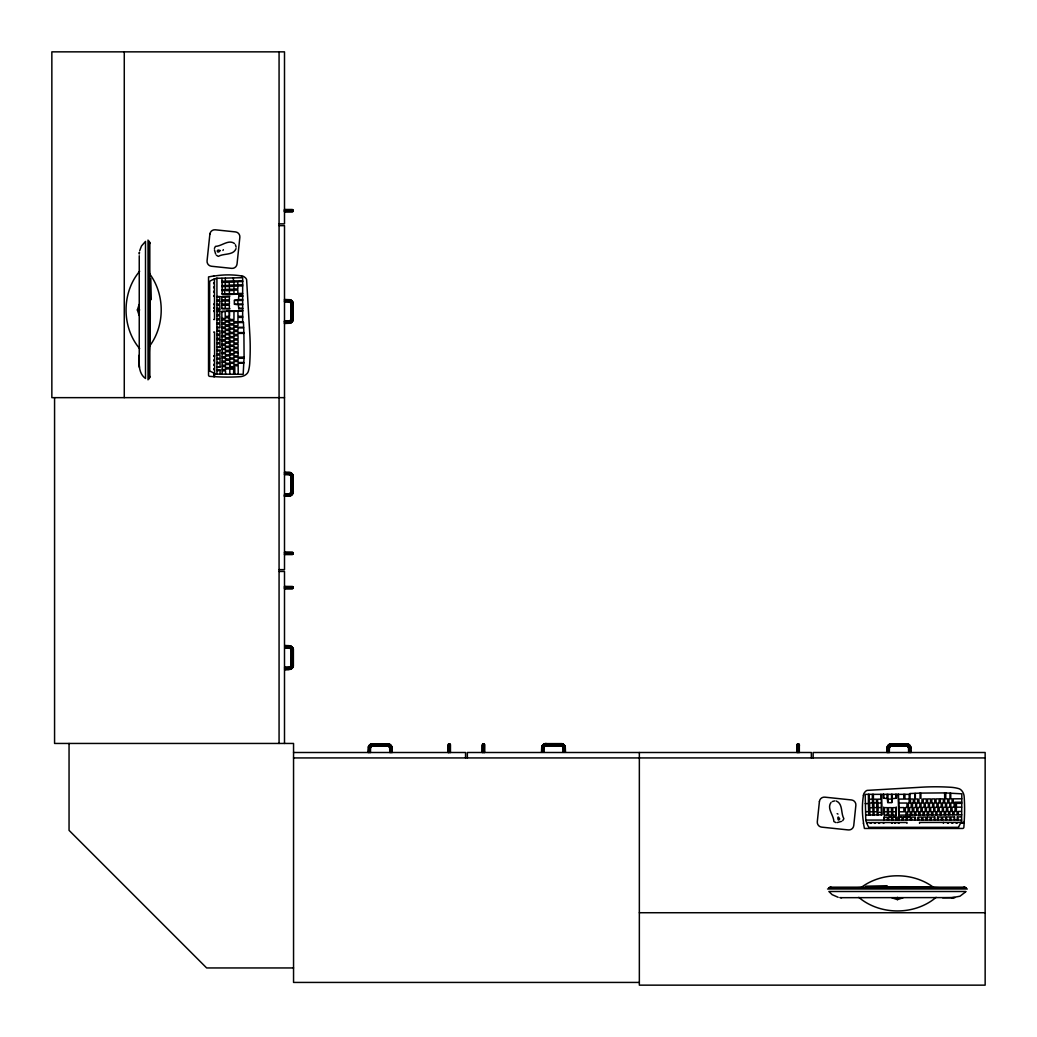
<?xml version="1.0" encoding="UTF-8"?>
<svg xmlns="http://www.w3.org/2000/svg" width="1037" height="1037" viewBox="0 0 1037 1037"><rect width="100%" height="100%" fill="white"/><g stroke="black" fill="none" stroke-linecap="round" stroke-linejoin="round"><path stroke-width="1.5" d="M149.328 315.637L149.328 321.613L149.484 316M284.501 496.192L284.501 495.31L288.817 495.401A3.889 3.889 0 0 0 292.317 492.394L292.317 476.061A3.889 3.889 0 0 0 288.805 473.144L284.501 473.144M284.501 301.806L289.31 301.936A2.463 2.463 0 0 1 290.93 303.66L290.93 319.279A2.463 2.463 0 0 1 289.31 321.016L284.501 321.12L284.501 322.027L288.753 321.937A3.357 3.357 0 0 0 291.799 319.5L291.915 318.657M284.656 668.152L284.656 667.271L289.479 667.141A2.463 2.463 0 0 0 291.099 665.417L291.099 649.797A2.463 2.463 0 0 0 289.479 648.06L284.656 647.931M284.501 474.557L289.31 474.687A2.463 2.463 0 0 1 290.93 476.424L290.93 492.031A2.463 2.463 0 0 1 289.31 493.768L284.501 494.221L289.401 494.027A2.8 2.8 0 0 0 291.267 492.121L291.267 476.333M291.267 319.37L291.267 303.582A2.8 2.8 0 0 0 289.414 301.611L284.501 301.469M291.423 665.495L291.423 649.706M291.358 491.369L291.358 484.227M291.358 318.618L291.358 311.476M291.527 664.743L291.527 657.601M284.501 496.217L290.049 495.997A4.809 4.809 0 0 0 293.212 492.614L293.212 475.84A4.809 4.809 0 0 0 290.049 472.457L284.501 472.237M389.795 752.499L389.666 747.69A2.463 2.463 0 0 0 387.929 746.07L372.309 746.07A2.463 2.463 0 0 0 370.585 747.69L370.455 752.499M390.119 752.499L389.99 747.586M390.586 752.499L390.586 748.247A3.267 3.267 0 0 0 388.136 745.292M391.208 752.499L391.208 748.196M392.116 752.499L391.895 746.951A4.809 4.809 0 0 0 388.512 743.788L371.726 743.788A4.809 4.809 0 0 0 368.355 746.951L368.135 752.499M563.169 752.343L563.039 747.521A2.463 2.463 0 0 0 561.315 745.901L545.695 745.901A2.463 2.463 0 0 0 543.958 747.521L543.829 752.343M563.493 752.343L563.363 747.418M563.959 752.343L563.959 748.079A3.357 3.357 0 0 0 561.535 745.033M564.582 752.343L564.582 748.027A3.889 3.889 0 0 0 561.665 744.514L545.332 744.514A3.889 3.889 0 0 0 542.416 748.027L542.416 752.343M564.672 752.343L564.672 748.014M565.204 752.343L564.996 746.886M565.489 752.343L565.269 746.796A4.809 4.809 0 0 0 561.885 743.62L545.112 743.62A4.809 4.809 0 0 0 541.729 746.796L541.508 752.343M796.986 752.499L796.986 745.033M797.284 752.499L797.284 744.009M797.803 752.499L797.803 743.672M798.425 752.499L798.425 743.646M799.32 752.499L799.32 744.955M908.632 752.499L908.516 747.69A2.463 2.463 0 0 0 906.779 746.07L891.159 746.07A2.463 2.463 0 0 0 889.435 747.69L889.305 752.499M908.905 752.499L908.905 748.299M909.436 752.499L909.436 748.247A3.357 3.357 0 0 0 906.999 745.201L906.157 745.084M910.149 752.499L910.149 748.183A3.889 3.889 0 0 0 907.142 744.683L890.809 744.683A3.889 3.889 0 0 0 887.892 748.196L887.892 752.499M910.68 752.499L910.473 747.042A4.459 4.459 0 0 0 907.271 744.138M910.966 752.499L910.745 746.951A4.809 4.809 0 0 0 907.362 743.788L890.576 743.788A4.809 4.809 0 0 0 887.205 746.951L886.985 752.499L886.998 748.105M213.752 369.626L214.594 369.626L214.607 373.592A5.768 5.768 0 0 0 216.927 374.124L243.176 374.318L244.097 357.117L243.902 332.566L243.462 322.546L242.658 321.703L242.658 277.696L216.927 278.266A6.157 6.157 0 0 0 214.452 279.16L213.596 279.407A15.335 15.335 0 0 0 209.668 281.39L209.668 371.065A22.995 22.995 0 0 1 213.57 372.996L213.907 373.203M149.769 315.585L149.328 319.94L149.484 319.02M148.797 363.793L149.963 333.46A276.088 154.007 89.5 0 0 149.963 298.189M863.419 795.535L863.445 795.198A4.783 4.783 0 0 1 864.651 792.424A5.224 5.224 0 0 1 867.062 790.388L919.728 787.316A237.654 237.642 0 0 1 951.383 787.316A36.321 36.321 0 0 1 958.551 788.574A5.963 5.963 0 0 1 961.468 790.388L962.09 791.088A10.318 10.318 0 0 1 964.164 796.636A186.803 186.803 0 0 1 964.164 821.965L964.151 823.235L960.949 823.235L961.377 822.393L964.151 822.393M964.164 823.015L963.879 827.228A1.335 1.335 0 0 1 962.712 828.459L864.417 828.459L863.445 823.184M957.125 823.248L957.125 822.406L961.092 822.393A5.768 5.768 0 0 0 961.623 820.073L961.817 793.823L944.616 792.903L920.065 793.098L910.045 793.538L909.203 794.342L865.195 794.342L865.765 820.073A6.157 6.157 0 0 0 866.66 822.548L870.263 822.548L870.263 823.391M139.243 254.039L139.412 252.328L139.321 253.261M139.191 315.507L137.364 309.946L139.191 304.385M291.708 319.487L291.812 304.295M292.317 319.642L292.317 303.31A3.889 3.889 0 0 0 288.805 300.393L284.501 300.393M291.708 492.238L291.812 477.046M291.915 491.408L291.799 492.264A3.357 3.357 0 0 1 288.753 494.779M292.927 492.549L292.927 475.905A4.524 4.524 0 0 0 289.958 472.729L288.869 472.522M293.328 491.499L293.186 492.614A4.783 4.783 0 0 1 290.036 495.971M291.877 665.611L291.877 649.59A3.267 3.267 0 0 0 288.921 647.14L284.656 647.14M838.155 897.29L832.154 894.672L828.9 891.496L965.758 891.496M863.445 795.405L863.121 797.609A85.203 85.203 0 0 0 863.445 822.134L863.458 823.404M370.196 748.299L370.326 747.599M542.066 746.899L541.794 752.343M543.634 747.418L543.505 752.343M543.569 748.131L543.699 747.431A2.735 2.735 0 0 1 545.618 745.642M889.176 747.599L889.046 752.499M965.758 891.781L959.925 896.24L951.629 897.757M966.251 887.841L828.641 887.841L829.937 887.296A8.296 6.235 -90 0 1 831.026 887.179L963.879 887.179A9.437 6.65 -90 0 1 964.954 887.296L965.81 887.672M223.357 249.658L222.929 250.487M139.71 250.656L141.486 246.015L145.504 241.401L145.504 378.479C138.141 373.333 138.971 362.807 139.243 355.095M149.159 378.505L149.159 241.141L149.704 242.438A9.437 6.65 0 0 1 149.821 243.526L149.821 376.379A8.296 6.235 0 0 1 149.704 377.455L149.159 378.751M214.4 248.413L215.45 246.378C221.853 246.249 228.568 239.028 234.569 243.552M236.034 248.647C233.338 255.659 223.811 253.106 218.314 256.385L216.344 255.219M960.703 823.093L960.495 823.43A22.995 22.995 0 0 0 958.564 827.332L868.889 827.332A15.335 15.335 0 0 1 866.906 823.404L866.776 822.976M149.134 346.708C165.233 325.851 165.233 294.041 149.134 273.185M831.052 802.431C826.528 808.432 833.748 815.147 833.878 821.55L835.913 822.6M896.214 798.244L892.209 798.671L891.768 802.664L887.711 802.651L887.348 798.581L883.33 798.153L883.33 794.212M842.718 820.656L843.885 818.686C840.605 813.189 843.159 803.662 836.146 800.966M139.671 271.24C121.51 292.654 121.51 327.251 139.671 348.652M936.152 897.329C914.751 915.49 880.154 915.49 858.74 897.329M954.131 897.679L942.594 897.757M860.684 887.866C881.541 871.767 913.351 871.767 934.207 887.866M903.007 897.809L897.446 899.636L891.885 897.809M841.5 821.369L837.326 822.561M832.27 801.575L834.655 800.888M887.452 887.672L891.807 887.231M284.501 299.486L290.049 299.706A4.809 4.809 0 0 1 293.212 303.076L293.212 319.863A4.809 4.809 0 0 1 290.049 323.246L284.501 323.466L284.501 322.559L288.805 322.559A3.979 3.979 0 0 0 292.408 319.655M288.675 493.871L289.31 493.742A2.437 2.437 0 0 0 290.917 492.031M290.101 669.034L284.656 669.241M284.656 645.61L290.204 645.831A4.809 4.809 0 0 1 293.38 649.214L293.38 666A4.809 4.809 0 0 1 290.204 669.371L284.656 669.591M372.089 745.201L372.944 745.084M546.227 743.503L545.112 743.646A4.783 4.783 0 0 0 541.755 746.796M545.605 745.577L561.393 745.577M890.939 745.201L891.794 745.084M906.869 745.733L891.081 745.733A2.8 2.8 0 0 0 889.111 747.586M891.094 745.797L891.833 745.707M955.064 897.588L840.761 897.679M222.074 286.679L225.236 286.484L225.236 289.647L222.074 289.647M213.816 275.946L208.541 276.918L208.541 375.213A1.335 1.335 0 0 0 209.772 376.379L213.985 376.664M862.214 887.555L846.205 888.178M229.864 296.167L221.853 296.789L221.853 308.598L229.968 308.806M222.074 281.247L225.34 281.144L225.327 278.227M226.131 281.131L233.403 280.897L233.39 277.735M242.256 294.054L222.216 294.651L221.931 278.383M239.093 357.195L244.097 357.117M242.684 310.594L221.853 311.281L222.19 374.253M234.271 286.108L237.81 286.082L237.823 288.973L234.284 288.973M234.595 300.471L237.875 300.458L237.901 304.269L234.621 304.269M234.427 311.359L237.927 311.333L237.979 321.651L234.492 321.651M230.318 320.848L233.96 320.822L233.96 323.751L230.331 323.751M222.061 322.818L225.262 322.792L225.236 319.979L222.035 319.979M234.505 323.025L237.979 323.013L237.991 325.812L234.518 325.812M222.061 324.192L225.275 324.179L225.288 327.044L222.087 327.044M222.087 328.392L225.301 328.366L225.314 331.257L222.112 331.257M222.125 332.579L225.327 332.553L225.34 335.534L222.138 335.534M226.312 337.738L229.579 337.712L229.553 334.705L226.299 334.705M230.447 341.951L233.96 341.938L233.947 345.127L230.46 345.14M230.473 346.332L233.96 346.306L233.96 349.417L230.486 349.417M222.229 349.469L225.418 349.443L225.444 352.554L222.255 352.554M230.499 350.662L233.96 350.649L233.96 353.721L230.525 353.721M230.525 354.913L233.96 354.887L233.947 357.972L230.551 357.972M230.551 359.1L233.96 359.087L233.947 362.289L230.577 362.289M222.307 361.07L225.496 361.057L225.457 358.089M235.049 365.776L238.173 365.75L238.212 374.24M961.74 802.171L954.727 802.223L954.727 806.293M917.939 807.486L920.947 807.447L920.947 810.701M961.649 807.162L956.386 807.201L956.386 810.571M893.583 887.192L897.199 887.115M234.245 281.87L237.797 281.857L237.81 284.942L234.258 284.942M940.339 798.905L943.333 798.879L943.333 802.288M961.74 798.788L953.249 798.84L953.275 801.951M945.588 811.543L948.557 811.504L948.57 814.693M961.429 811.427L958.357 811.452L958.357 814.628M961.753 814.81L898.781 815.147L898.094 794.316M891.626 819.839L891.626 817.182L888.67 817.195L888.67 819.852M892.857 819.839L892.844 817.182L895.761 817.169L895.774 819.826M899.118 819.826L899.118 817.156L902.009 817.143L902.009 819.813M903.331 819.813L903.318 817.13L906.169 817.117L906.169 819.8M907.375 819.8L907.362 817.117L910.369 817.104L910.369 819.787M888.67 817.208L891.626 817.195M892.844 817.195L895.761 817.182M899.118 817.156L902.009 817.143M903.318 817.143L906.169 817.13M907.362 817.13L910.369 817.117M217.161 305.358L219.818 305.345L219.831 308.261L217.174 308.274M217.187 315.831L219.87 315.818L219.883 318.67L217.2 318.67M226.235 317.802L229.436 317.789L229.449 320.589L226.247 320.589M217.2 319.876L219.883 319.863L219.896 322.87L217.213 322.87M226.26 322.014L229.462 322.001L229.488 324.788L226.26 324.801M226.273 326.331L229.501 326.318L229.514 329.209L226.286 329.222M217.239 331.244L219.935 331.231L219.948 334.147L217.251 334.147M217.251 335.418L219.948 335.418L219.961 338.36L217.264 338.36M217.264 339.708L219.961 339.708M226.338 343.169L229.618 343.156L229.644 346.254L226.338 346.254M217.29 346.838L219.987 346.838L219.961 343.765L217.277 343.765M217.303 350.856L220 350.856L220.013 353.889L217.316 353.902M217.329 358.245L220.025 358.232L220.013 355.108L217.316 355.108M226.416 367.578L229.786 367.565L229.773 364.531L226.416 364.531M217.368 370.598L220.077 370.598L220.09 373.903M927.208 817.052L930.15 817.026L930.15 819.723M961.39 816.91L958.097 816.923L958.097 819.632M213.622 291.306L214.465 291.306L214.465 287.78L213.622 287.78M213.635 295.882L214.478 295.882L214.465 292.058L213.622 292.058M213.648 310.88L214.503 310.88L214.49 307.989L213.648 307.989M213.661 311.463L214.503 311.45L214.516 319.5L213.674 319.5M213.726 360.798L214.581 360.798L214.594 364.324L213.739 364.337M213.752 368.692L214.594 368.692L214.594 365.27L213.739 365.27M292.447 209.487L284.501 209.487L284.501 211.846L292.538 211.82M284.501 209.785L292.991 209.785M284.501 210.304L293.328 210.304M284.501 210.926L293.354 210.926M284.501 211.483L293.056 211.483M279.07 223.849L284.501 223.849L284.501 51.85L51.85 51.85L51.85 397.651L284.501 397.651M279.07 225.651L284.501 225.651L284.501 569.65L279.07 569.65M213.596 275.959L214.866 275.946A85.203 85.203 0 0 1 239.391 275.622L241.595 275.946M234.232 280.897L242.671 280.897M238.653 281.584L242.671 281.584M230.071 282.155L233.96 282.155L233.96 285.071L230.071 285.071M222.022 282.375L225.185 282.375L225.185 285.551L222.022 285.551M226.04 282.375L229.216 282.375L229.216 285.434L226.04 285.434M213.609 282.764L214.452 282.764L214.452 278.914L213.596 279.407M213.609 283.607L214.452 283.607L214.465 287.003L213.609 287.003M238.666 284.864L242.671 284.864M238.679 285.901L242.671 285.901M226.222 286.484L229.397 286.484L229.397 289.414L226.222 289.414M230.071 286.368L233.96 286.368L233.96 289.284L230.071 289.284M234.297 290.114L237.836 290.114L237.849 293.808L234.323 293.808M222.087 290.593L224.731 290.593L224.731 293.756L222.087 293.756M226.222 290.593L229.397 290.593L229.397 293.756L226.222 293.756M230.071 290.516L233.96 290.516L233.96 293.808L230.071 293.808M238.73 293.432L242.671 293.432M242.788 295.83L238.834 295.83L238.419 299.849L234.336 300.211L234.349 304.269L238.329 304.709L238.756 308.715M213.635 296.232L214.478 296.232L214.49 304.139L213.648 304.139M238.743 296.297L242.671 296.297M217.174 296.517L220.129 296.517M217.135 296.88L219.779 296.88L219.805 299.849L217.148 299.849M221.957 296.906L225.223 296.906L225.223 299.849L221.957 299.849M226.222 296.906L229.358 296.906L229.358 299.849L226.222 299.849M238.756 299.537L242.671 299.537M284.501 299.771L289.958 299.978M238.756 300.445L242.671 300.445M221.957 301.015L225.223 301.015L225.223 304.074L221.957 304.074M226.222 301.015L229.358 301.015L229.358 303.919L226.222 303.919M284.501 301.015L288.753 301.015A3.267 3.267 0 0 1 291.708 303.465M217.148 301.171L219.805 301.171M149.821 303.141L149.885 304.709M238.782 304.035L242.671 304.035M217.161 304.126L219.818 304.126L219.792 301.171M213.648 304.554L214.49 304.554L214.503 307.496L213.648 307.496M238.782 304.697L242.671 304.697M149.821 305.189L149.885 306.861M221.957 305.293L225.223 305.293L225.223 308.507L221.957 308.507M226.222 305.267L229.358 305.267L229.358 308.507L226.222 308.507M149.821 307.224L149.885 308.806M238.808 308.248L242.671 308.248M238.743 308.715L242.684 308.715M149.821 309.195L149.885 310.633M217.174 309.376L220.129 309.376M137.364 309.946L139.684 309.946M149.821 311.009L149.885 316.726M217.174 310.957L220.129 310.957M238.847 310.996L242.671 310.996M226.222 311.372L229.384 311.372L229.423 316.376L226.235 316.376M230.253 311.385L233.96 311.385L233.96 319.474L230.305 319.474M217.174 311.618L219.844 311.618L219.857 314.509L217.187 314.509M221.983 311.67L225.198 311.67L225.236 318.463L222.022 318.463M238.847 316.311L242.671 316.311M238.86 317.413L242.671 317.413M284.501 321.133L288.675 321.133M284.501 321.47L289.414 321.34A2.735 2.735 0 0 0 291.203 319.344M238.886 321.703L242.671 321.703M238.886 322.546L243.475 322.546M284.501 323.181L289.958 322.974A4.524 4.524 0 0 0 292.927 319.798L292.927 303.154M217.213 324.075L219.896 324.075L219.909 327.212L217.226 327.212M230.344 325.009L233.96 325.009L233.947 328.159L230.357 328.159M234.531 327.225L238.004 327.225L238.017 330.129L234.543 330.129M238.925 327.29L243.475 327.29M219.818 327.938L217.174 327.692M238.925 327.835L243.552 327.835M230.37 329.131L233.96 329.131L233.947 332.384L230.383 332.384M217.174 330.336L219.818 330.336M226.286 330.44L229.527 330.44L229.553 333.447L226.299 333.447M234.556 331.49L238.017 331.49L238.03 334.432L234.569 334.432M213.687 332.034L214.542 332.034L214.581 360.008L213.726 360.008M238.951 332.566L243.915 332.566M238.964 333.383L243.708 333.383M230.395 333.538L233.96 333.538L233.96 336.636L230.408 336.636M234.582 335.742L238.043 335.742L238.056 338.814L234.608 338.814M222.151 336.766L225.353 336.766L225.366 339.721L222.164 339.721M230.421 337.738L233.96 337.738L233.947 340.875L230.434 340.875M226.312 338.93L229.592 338.93L229.605 341.925L226.325 341.925M234.608 340.058L238.056 340.058L238.069 342.988L234.634 342.988M222.177 341.108L225.379 341.108L225.392 344.025L222.19 344.025M217.277 342.651L219.974 342.651L219.948 339.708M234.634 344.323L238.069 344.323L238.082 347.291L234.66 347.291M222.203 345.412L225.392 345.412L225.418 348.354L222.229 348.354M217.148 347.382L220.259 347.382M226.351 347.382L229.644 347.382L229.67 350.402L226.364 350.402M234.66 348.575L238.095 348.575L238.108 351.621L234.686 351.621M217.148 350.026L220.259 350.026M226.364 351.673L229.683 351.673L229.695 354.835L226.377 354.835M234.686 352.839L238.108 352.839M222.255 353.721L225.444 353.721L225.47 356.767L222.281 356.767M213.726 355.885L214.581 355.885M234.712 355.834L238.121 355.834L238.095 352.839M213.726 356.041L214.581 356.041M226.377 355.95L229.708 355.95L229.734 358.958L226.39 358.958M234.712 357.143L238.121 357.143L238.134 360.176L234.738 360.176M222.294 358.089L225.47 358.089M239.093 358.271L244.097 358.271M217.329 359.113L220.038 359.113L220.051 362.432L217.342 362.432M226.39 360.267L229.734 360.267L229.76 363.3L226.403 363.3M234.751 361.498L238.147 361.498L238.16 364.557L234.764 364.557M222.32 362.367L225.496 362.367L225.509 365.218L222.333 365.218M239.132 362.483L243.734 362.483M217.342 363.456L220.051 363.456L220.064 366.761L217.355 366.761M230.577 363.313L233.96 363.313L233.947 366.644L230.603 366.644M239.132 363.248L243.734 363.248M222.346 366.605L225.522 366.605L225.535 369.548L222.359 369.548M217.148 367.098L220.22 367.098M230.707 367.228L234.79 367.228L234.829 374.24M230.707 368.433L233.986 368.433M226.429 368.887L229.799 368.887L229.838 374.15M230.616 368.939L233.649 368.939L233.649 374.163M217.148 369.742L220.22 369.742M222.372 370.857L225.547 370.857L225.573 373.929M284.501 472.587L288.856 472.587M284.501 473.766L288.753 473.766A3.267 3.267 0 0 1 291.708 476.216M284.501 474.298L289.401 474.427A2.735 2.735 0 0 1 291.203 476.346L291.293 477.085M284.501 494.688L288.753 494.688M284.501 495.867L288.856 495.867M284.501 495.932L289.958 495.725A4.459 4.459 0 0 0 292.862 492.536M284.501 552.215L292.538 552.241M284.501 552.501L293.056 552.578M284.501 553.032L293.354 553.123M284.501 553.745L293.328 553.745M284.501 554.276L292.991 554.276M284.501 554.549L292.447 554.575M279.07 571.452L284.501 571.452L284.501 743.451M284.501 586.423L292.538 586.449M284.501 586.709L293.056 586.773M284.501 587.24L291.021 587.24M284.501 587.331L293.354 587.331M284.501 587.953L293.328 587.953M284.501 588.485L292.991 588.485M284.501 588.757L292.447 588.77M284.656 645.636L289.064 645.636M284.656 645.895L290.114 646.103M288.986 646.427L284.656 646.427L288.973 646.518A3.889 3.889 0 0 1 292.486 649.434L292.486 665.767A3.889 3.889 0 0 1 288.973 668.684L284.656 668.684L284.656 669.565L289.064 669.565M284.656 647.671L289.582 647.736A2.735 2.735 0 0 1 291.358 649.719M284.656 667.53L289.569 667.4A2.735 2.735 0 0 0 291.358 665.482M284.656 668.061L288.921 668.061M387.294 745.188L372.114 745.292A3.267 3.267 0 0 0 369.665 748.247L369.665 752.499M891.794 745.188L906.986 745.292M388.019 745.733L372.231 745.733A2.8 2.8 0 0 0 370.261 747.586L370.131 752.499M293.549 752.499L465.548 752.499L465.548 757.93M293.549 757.93L985.15 757.93M961.662 803.364L956.438 803.351L956.438 806.384M865.234 803.61L868.397 803.597L868.63 810.869M865.726 811.673L868.643 811.66L868.747 814.926M865.882 815.069L882.15 814.784L881.554 794.744M915.191 819.826L915.438 817.182M865.61 820.073L961.623 820.073M866.66 822.548L866.906 823.404M890.614 887.179L892.364 887.115M892.688 887.179L894.361 887.179M894.724 887.179L896.396 887.179M898.262 887.179L896.862 887.179M898.509 887.179L904.199 887.179M898.962 887.516L909.112 887.672M836.263 888.074L958.642 888.074M827.539 888.981L967.352 888.981M639.349 912.729L985.15 912.729M293.549 967.949L206.648 967.949L69.051 830.352L69.051 743.451M639.349 982.428L293.549 982.428L293.549 743.451L54.572 743.451L54.572 397.651M951.292 888.203L920.96 887.037A276.088 154.007 -0.5 0 0 885.689 887.037M241.465 275.92L241.802 275.946A4.783 4.783 0 0 1 244.576 277.151A5.224 5.224 0 0 1 246.612 279.562L249.684 332.229A237.654 237.642 -90 0 1 249.684 363.883A36.321 36.321 0 0 1 248.426 371.052A5.963 5.963 0 0 1 246.612 373.968L245.912 374.59A10.318 10.318 0 0 1 240.364 376.664A186.803 186.803 -90 0 1 215.035 376.664L213.765 376.651L213.765 373.45L214.607 373.877L214.607 376.651M904.225 887.283L907.44 887.672L906.519 887.516M839.827 897.588L841.538 897.757M907.297 744.073L890.653 744.073A4.524 4.524 0 0 0 887.478 747.042L887.335 752.499M561.821 743.905L545.177 743.905A4.524 4.524 0 0 0 542.001 746.886M560.745 743.84L561.808 743.97A4.459 4.459 0 0 1 564.932 746.899L565.139 747.975M561.51 745.123L545.488 745.123A3.267 3.267 0 0 0 543.038 748.079L542.947 752.343M387.371 744.009L388.421 744.138M388.292 744.683L371.959 744.683A3.889 3.889 0 0 0 369.042 748.196L369.042 752.499M387.307 745.084L388.162 745.201M387.268 745.707L388.007 745.797A2.735 2.735 0 0 1 389.925 747.599L390.055 748.299M288.701 301.547L289.401 301.676M288.869 647.671L289.569 647.801M837.157 813.643L837.987 814.071M215.631 254L214.439 249.826M235.425 244.771L236.112 247.156M149.328 299.952L149.717 303.18M910.408 747.068L910.616 748.144M908.969 748.299L908.84 747.586A2.735 2.735 0 0 0 906.844 745.797M391.623 747.042L391.83 752.499L391.558 747.068A4.524 4.524 0 0 0 388.447 744.073L371.803 744.073A4.524 4.524 0 0 0 368.628 747.042L368.42 752.499M292.991 304.23L292.862 303.167A4.459 4.459 0 0 0 289.932 300.043M291.799 303.439L291.915 304.295M291.203 303.595L291.293 304.334M292.862 475.918L292.991 476.981M291.799 476.19L291.915 477.046M293.095 649.279L293.095 665.923A4.524 4.524 0 0 1 290.114 669.098M291.164 650.484L291.073 649.797A2.437 2.437 0 0 0 289.479 648.086M139.243 364.13L139.412 367.565M874.178 814.926L873.984 811.764L877.146 811.764L877.146 814.926M149.445 274.714L148.822 258.706M883.667 807.136L884.289 815.147L896.098 815.147L896.305 807.032M944.616 792.903L944.694 797.907M925.237 810.688L925.211 807.421L922.204 807.447L922.204 810.701M229.384 311.372L229.41 316.376M229.423 317.789L229.449 320.589M229.462 322.001L229.475 324.788M229.488 326.318L229.501 329.209M229.514 330.44L229.54 333.447M229.553 334.705L229.566 337.712M229.579 338.93L229.592 341.925M229.605 343.156L229.631 346.254M229.631 347.382L229.657 350.402M229.67 351.673L229.695 354.835M229.76 364.531L229.786 367.565M946.6 806.449L946.587 803.04L949.788 803.04L949.788 806.423M942.413 806.475L942.387 803.04L945.472 803.053L945.472 806.449M938.161 806.501L938.148 803.04L941.22 803.053L941.22 806.475M936.968 814.771L936.942 811.582L940.053 811.556L940.053 814.745M933.831 806.527L933.806 803.04L936.917 803.053L936.917 806.514M932.639 806.54L932.626 803.04L929.437 803.053L929.45 806.553M920.078 814.875L920.052 811.673L923.034 811.66L923.034 814.862M915.891 814.913L915.865 811.699L918.756 811.686L918.756 814.888M911.692 814.939L911.679 811.725L914.543 811.712L914.543 814.913M910.525 802.495L910.512 799.021L913.312 799.008L913.312 802.482M910.317 814.939L910.292 811.738L907.479 811.764L907.479 814.965M908.347 806.682L908.321 803.04L911.251 803.053L911.251 806.669M898.859 802.573L898.833 799.073L909.151 799.021L909.151 802.508M887.97 802.405L887.957 799.125L891.768 799.099L891.768 802.379M873.608 802.729L873.582 799.19L876.472 799.177L876.472 802.716M955.077 810.584L955.064 807.214L952.031 807.227L952.031 810.584M930.669 810.662L930.656 807.382L933.754 807.356L933.754 810.662M916.721 810.714L916.708 807.486L913.817 807.512L913.83 810.727M912.301 810.74L912.288 807.512L909.501 807.538L909.501 810.74M905.301 810.765L905.288 807.564L908.088 807.551L908.088 810.753M869.369 802.755L869.356 799.203L872.441 799.19L872.441 802.742M945.744 819.671L945.731 816.975L942.607 816.987L942.607 819.684M941.402 819.684L941.389 816.987L938.355 817.013L938.355 819.697M934.337 819.71L934.337 817.013L931.265 817.039L931.265 819.723M927.208 817.039L927.208 819.736M922.917 819.748L922.917 817.052L925.86 817.039L925.86 819.736M918.743 819.761L918.73 817.065L921.647 817.052L921.647 819.748M956.192 823.248L956.192 822.406L952.77 822.406L952.77 823.261M951.823 823.261L951.823 822.406L948.298 822.419L948.298 823.274M898.962 823.339L898.949 822.497L906.999 822.484L906.999 823.326M898.379 823.352L898.379 822.497L895.488 822.51L895.488 823.352M883.381 823.365L883.381 822.522L879.557 822.535L879.557 823.378M878.806 823.378L878.806 822.535L875.28 822.535L875.28 823.378M957.242 816.78L957.242 819.852M957.047 814.641L957.047 811.465L954.105 811.491L954.105 814.654M955.933 803.014L955.933 806.293M954.597 816.78L954.597 819.852M954.26 819.645L954.26 816.936L950.955 816.962L950.955 819.658M954.144 806.397L954.144 803.04L950.812 803.053L950.812 806.423M952.718 814.667L952.718 811.491L949.866 811.517L949.866 814.68M952.057 802.236L952.057 798.84L948.998 798.866L948.998 802.249M950.748 793.266L950.748 797.881M950.799 810.597L950.799 807.24L947.766 807.266L947.766 810.61M949.983 793.266L949.983 797.881M949.931 819.658L949.931 816.949L946.612 816.975L946.612 819.671M947.675 802.262L947.675 798.866L944.642 798.879L944.642 802.288M947.507 823.274L947.507 822.419L919.534 822.458L919.534 823.313M946.457 810.61L946.457 807.266L943.45 807.292L943.45 810.623M945.77 792.903L945.77 797.907M945.588 811.53L945.588 814.706M944.266 814.719L944.266 811.53L941.22 811.569L941.22 814.745M943.54 822.419L943.385 823.274M942.335 810.623L942.335 807.304L939.172 807.33L939.172 810.636M940.339 798.892L940.339 802.314M939.12 802.314L939.12 798.892L936.074 798.918L936.074 802.34M937.902 810.636L937.902 807.33L934.881 807.369L934.881 810.649M937.526 816.741L937.526 819.852M935.854 814.771L935.854 811.582L932.911 811.608L932.911 814.797M934.791 802.34L934.791 798.918L931.822 798.944L931.822 802.366M934.881 816.741L934.881 819.852M931.524 814.81L931.524 811.608L928.608 811.634L928.608 814.823M930.487 802.366L930.487 798.931L927.558 798.944L927.558 802.392M929.424 810.675L929.424 807.395L926.43 807.421L926.43 810.688M928.374 806.566L928.374 803.04L925.237 803.04L925.237 806.579M927.221 814.836L927.221 811.634L924.265 811.66L924.265 814.849M926.313 802.392L926.313 798.944L923.241 798.957L923.241 802.418M924.136 806.592L924.136 803.04L921.037 803.04L921.037 806.605M921.932 798.97L921.932 802.431M920.882 793.292L920.882 798.049M920.065 793.085L920.065 798.088M919.884 806.617L919.884 803.04L916.63 803.053L916.63 806.63M918.989 798.983L918.989 802.444M917.939 807.473L917.939 810.714M917.836 817.182L917.836 819.826M917.628 802.457L917.628 798.983L914.725 798.996L914.725 802.469M915.658 806.643L915.658 803.04L912.508 803.053L912.508 806.656M915.334 793.448L915.334 798.088M914.79 793.525L914.79 798.088M914.712 819.774L914.712 817.091L911.575 817.117L911.575 819.787M910.045 793.525L910.045 798.114M909.203 794.329L909.203 798.114M906.973 806.695L906.973 803.04L898.885 803.04L898.885 806.747M905.962 814.978L905.962 811.764L899.17 811.815L899.17 815.017M904.912 794.329L904.912 798.14M903.875 810.765L903.875 807.577L898.872 807.616L898.872 810.778M903.797 794.329L903.797 798.153M898.496 794.329L898.496 798.153M898.457 816.871L898.457 819.826M897.446 897.316L897.446 899.636M896.875 816.871L896.875 819.826M896.214 794.316L896.214 798.257M896.007 810.778L896.007 807.642L892.766 807.654L892.766 810.778M896.007 815.043L896.007 811.777L892.792 811.777L892.792 815.043M895.748 794.329L895.748 798.192M894.996 823.352L894.996 822.497L892.053 822.51L892.053 823.352M892.196 794.329L892.196 798.205M891.535 794.329L891.535 798.205M891.574 815.043L891.574 811.777L888.515 811.777L888.515 815.043M891.639 823.352L891.639 822.51L883.718 822.522L883.718 823.365M891.418 810.778L891.418 807.642L888.515 807.654L888.515 810.778M888.515 752.499L888.515 748.247A3.267 3.267 0 0 1 890.964 745.292M887.944 794.329L887.944 798.244M887.348 810.778L887.348 807.642L884.405 807.642L884.405 810.778M887.348 815.043L887.348 811.777L884.405 811.777L884.405 815.043M887.348 819.852L887.348 817.195L884.38 817.234L884.38 819.865M887.037 794.329L887.037 798.244M884.017 816.871L884.017 819.826M883.796 794.329L883.796 798.257M881.307 802.677L881.307 799.151L877.613 799.177L877.613 802.703M881.307 806.929L881.307 803.04L878.015 803.04L878.015 806.929M881.256 810.778L881.256 807.603L878.093 807.616L878.093 810.778M881.256 814.913L881.256 812.269L878.093 812.269L878.093 814.913M880.931 794.329L880.931 798.27M876.913 810.778L876.913 807.603L873.984 807.603L873.984 810.778M876.783 806.929L876.783 803.04L873.867 803.04L873.867 806.929M874.502 823.391L874.502 822.535L871.106 822.548L871.106 823.391M873.4 794.329L873.4 798.321M873.05 814.978L873.05 811.815L869.874 811.815L869.874 814.978M872.934 810.96L872.934 807.784L869.874 807.797L869.874 810.96M872.571 806.929L872.571 803.04L869.654 803.053L869.654 806.929M872.363 794.329L872.363 798.334M869.084 794.329L869.084 798.347M868.397 794.329L868.397 802.768M813.151 757.93L813.151 752.499L985.15 752.499L985.15 985.15L639.349 985.15L639.349 752.499M811.349 757.93L811.349 752.499L467.35 752.499L467.35 757.93M799.32 744.462L799.346 746.005M798.983 743.944L798.983 752.499L799.047 745.642M797.894 746.005L797.894 747.69M797.349 745.707L797.349 746.99M796.986 744.553L797.012 746.07M484.668 744.553L484.642 752.499M484.383 744.009L484.318 752.499M483.851 743.672L483.76 752.499M483.229 743.646L483.229 752.499M482.672 743.944L482.607 752.499M482.348 744.462L482.348 752.499L482.322 745.084M450.473 744.553L450.447 752.499M450.175 744.009L450.175 752.499L450.11 745.707M449.643 743.672L449.552 752.499M449.021 743.646L449.021 752.499M448.477 743.944L448.477 752.499M448.399 745.642L448.399 752.499M448.14 744.462L448.114 752.499M279.07 51.85L279.07 743.451M216.927 278.11L216.927 374.124M148.926 248.763L148.926 371.142M148.019 240.04L148.019 379.853M139.243 255.763L139.243 365.854M124.271 51.85L124.271 397.651M543.984 747.521A2.437 2.437 0 0 1 545.695 745.927M561.885 743.646A4.783 4.783 0 0 1 565.243 746.796M561.38 745.642A2.735 2.735 0 0 1 563.298 747.431M561.302 745.927A2.437 2.437 0 0 1 563.013 747.521M370.611 747.69A2.437 2.437 0 0 1 372.322 746.083M368.381 746.964A4.783 4.783 0 0 1 371.739 743.814M388.512 743.814A4.783 4.783 0 0 1 391.869 746.964M388.318 744.592A3.979 3.979 0 0 1 391.299 748.183M387.929 746.083A2.437 2.437 0 0 1 389.64 747.69M887.141 885.728A424.185 12.016 -1.4 0 1 865.908 886.207M829.937 887.296A9.437 6.65 -90 0 1 831.026 887.179M963.879 887.179A8.296 6.235 -90 0 1 964.954 887.296M889.461 747.69A2.437 2.437 0 0 1 891.172 746.083M887.218 746.964A4.783 4.783 0 0 1 890.589 743.814M907.362 743.814A4.783 4.783 0 0 1 910.719 746.964M906.779 746.083A2.437 2.437 0 0 1 908.49 747.69M151.272 299.641A424.185 12.016 88.6 0 1 150.793 278.409M149.704 242.438A8.296 6.235 0 0 1 149.821 243.526M149.821 376.379A9.437 6.65 0 0 1 149.704 377.455M289.31 301.961A2.437 2.437 0 0 1 290.917 303.672M290.036 299.719A4.783 4.783 0 0 1 293.186 303.089M293.186 319.863A4.783 4.783 0 0 1 290.036 323.22M290.917 319.279A2.437 2.437 0 0 1 289.31 320.99M290.101 646.168A4.459 4.459 0 0 1 293.03 649.305M290.204 645.857A4.783 4.783 0 0 1 293.354 649.214M293.354 665.987A4.783 4.783 0 0 1 290.204 669.345M291.967 665.637A3.357 3.357 0 0 1 288.921 668.152M291.073 665.404A2.437 2.437 0 0 1 289.479 667.115M289.31 474.713A2.437 2.437 0 0 1 290.917 476.424M290.036 472.483A4.783 4.783 0 0 1 293.186 475.84M839.581 818.893C837.663 823.469 836.937 813.008 839.581 818.893M220.09 250.565C217.122 254.985 215.553 248.245 220.09 250.565M209.863 234.181L207.063 260.831A4.926 4.926 0 0 0 211.444 266.25L231.627 268.363A4.926 4.926 0 0 0 237.045 263.981L239.845 237.33A4.926 4.926 0 0 0 235.464 231.912L215.281 229.799A4.926 4.926 0 0 0 209.863 234.181M819.411 801.536L817.299 821.719A4.926 4.926 0 0 0 821.68 827.137L848.331 829.937A4.926 4.926 0 0 0 853.749 825.556L855.862 805.373A4.926 4.926 0 0 0 851.481 799.955L824.83 797.155A4.926 4.926 0 0 0 819.411 801.536"/></g></svg>
